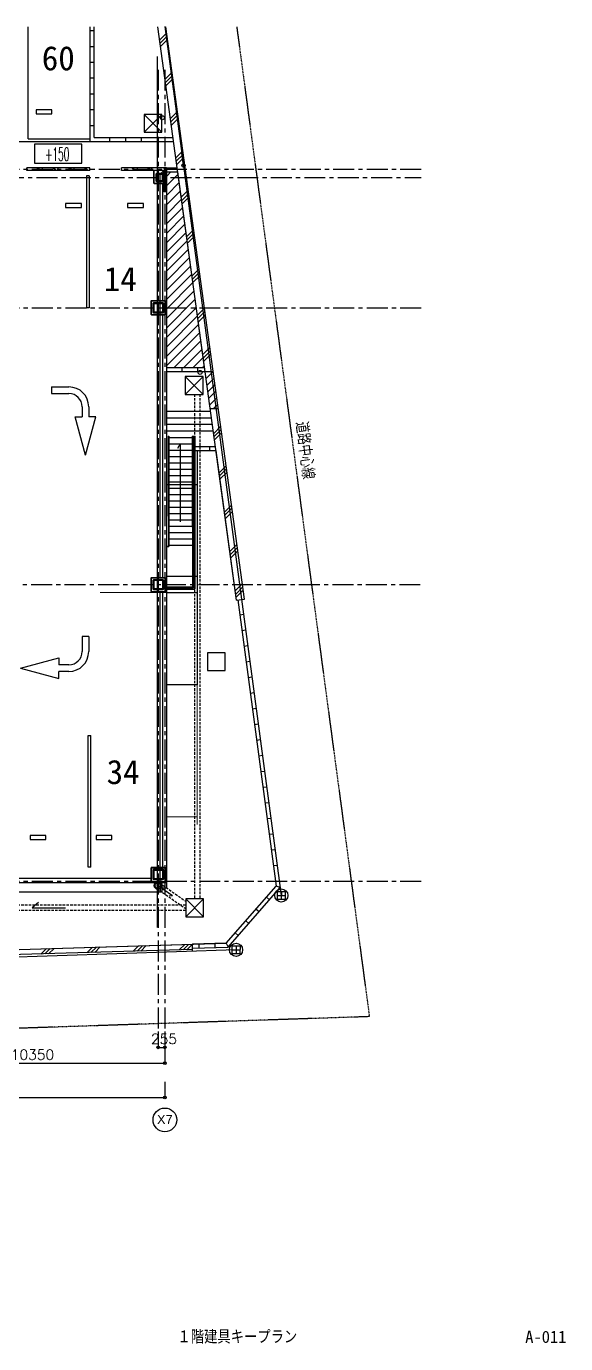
# Model space of a CAD drawing. Extents: x -5463 to 81197, y 1815 to 51771.
# Drawn here: x 60740 to 81197, y 1815 to 51771 of the extents above; entities that cross this region are included whole.
import ezdxf
from ezdxf.enums import TextEntityAlignment as Align

# ---------------------------------------------------------------- set-up
doc = ezdxf.new("R2010")
doc.units = 0
doc.header["$LTSCALE"] = 12.7
doc.header["$MEASUREMENT"] = 0
doc.linetypes.add('CENTER', pattern=[2, 1.25, -0.25, 0.25, -0.25])
doc.linetypes.add('HIDDEN', pattern=[0.375, 0.25, -0.125])
doc.layers.get('DEFPOINTS').update_dxf_attribs({"color": 1, "linetype": 'CONTINUOUS'})
for name, color, linetype in [('0-0', 7, 'CONTINUOUS'), ('0-1', 7, 'CONTINUOUS'), ('92 設備記述', 3, 'CONTINUOUS'), ('__-1', 7, 'CONTINUOUS'), ('A_タイトル枠', 7, 'CONTINUOUS'), ('A_建築（下図）', 8, 'CONTINUOUS'), ('A_機械基礎（既存）', 7, 'HIDDEN'), ('A_緑地', 3, 'CONTINUOUS'), ('A_通り芯', 8, 'CENTER'), ('A_通芯', 8, 'CONTINUOUS'), ('枠内記述', 3, 'CONTINUOUS')]:
    doc.layers.add(name, color=color, linetype=linetype)
doc.layers.add('改修範囲', color=1, linetype='CONTINUOUS', lineweight=9, true_color=0xff0000)
doc.styles.add('ARIAL', font='arial.ttf', dxfattribs={"bigfont": 'Arial'})
doc.styles.get("Standard").update_dxf_attribs({"font": 'txt', "bigfont": 'BIGFONT.SHX'})
doc.styles.add('Standard-A', font='romans.shx', dxfattribs={"bigfont": 'extfont2.shx'})
doc.styles.add('ゴシック', font='MS Gothic.ttf', dxfattribs={"height": 4})

# ---------------------------------------------------------------- blocks, each defined once
blk = doc.blocks.new('___-40')
at = {"layer": '__-1', "color": 0, "linetype": 'Continuous'}
for p, q in [((-5298.49, 4362.87), (-5298.49, 4359.87)), ((-5246.74, 4362.87), (-5246.74, 4359.87)), ((-5298.49, 4359.87), (-5246.74, 4359.87))]:
    blk.add_line(p, q, dxfattribs=at)
for centre in [(-5298.49, 4359.87), (-5246.74, 4359.87)]:
    blk.add_circle(centre, 0.25, dxfattribs=at)
at = {"layer": '__-1', "color": 0}
blk.add_text('10350', height=1.923, dxfattribs=at).set_placement((-5275.96, 4362.44), align=Align.TOP_LEFT)
blk = doc.blocks.new('___-41')
at = {"layer": '__-1', "color": 0, "linetype": 'Continuous'}
for p, q in [((-5487.74, 4356.37), (-5487.74, 4353.37)), ((-5246.74, 4356.37), (-5246.74, 4353.37)), ((-5487.74, 4353.37), (-5246.74, 4353.37))]:
    blk.add_line(p, q, dxfattribs=at)
for centre in [(-5487.74, 4353.37), (-5246.74, 4353.37)]:
    blk.add_circle(centre, 0.25, dxfattribs=at)
at = {"layer": '__-1', "color": 0}
blk.add_text('48200', height=1.923, dxfattribs=at).set_placement((-5370.59, 4355.94), align=Align.TOP_LEFT)
blk = doc.blocks.new('___-47')
at = {"layer": '__-1', "color": 0, "linetype": 'Continuous'}
for p, q in [((-5248.01, 4365.87), (-5248.01, 4362.87)), ((-5246.74, 4365.87), (-5246.74, 4362.87)), ((-5248.01, 4362.87), (-5246.74, 4362.87))]:
    blk.add_line(p, q, dxfattribs=at)
for centre in [(-5248.01, 4362.87), (-5246.74, 4362.87)]:
    blk.add_circle(centre, 0.25, dxfattribs=at)
at = {"layer": '__-1', "color": 0}
blk.add_text('255', height=1.923, dxfattribs=at).set_placement((-5249.38, 4365.44), align=Align.TOP_LEFT)

msp = doc.modelspace()

# ---------------------------------------------------------------- hatches: boundary and pattern name
at = {"layer": 'A_緑地', "lineweight": 5}
h = msp.add_hatch(dxfattribs=at)
h.set_pattern_fill('ANSI31', color=8, scale=80)
h.set_pattern_definition([(45, (-37221.44, -9063.25), (-179.6051, 179.6051), [])])
h.paths.add_polyline_path([(66485.5, 46249.9), (66064.9, 46249.9), (66064.9, 38829.9), (67504.4, 38829.9)])

# ---------------------------------------------------------------- linework, layer by layer
at = {"layer": '0-0', "color": 8, "linetype": 'Continuous'}
for p, q in [((65797.8, 51258.2), (66064.1, 51524.5)), ((65814.9, 51133.8), (66081.2, 51400.1)), ((65832, 51009.5), (66098.2, 51275.8)), ((66002.7, 49766), (66269, 50032.3)), ((66019.8, 49641.7), (66286.1, 49908)), ((66036.9, 49517.3), (66303.1, 49783.6)), ((66207.6, 48273.9), (66473.9, 48540.1)), ((66224.7, 48149.5), (66491, 48415.8)), ((66241.8, 48025.2), (66508, 48291.4)), ((66412.5, 46781.7), (66678.8, 47048)), ((66429.6, 46657.4), (66695.9, 46923.6)), ((66446.7, 46533), (66712.9, 46799.3)), ((66617.4, 45289.6), (66883.7, 45555.8)), ((66634.5, 45165.2), (66900.8, 45431.5)), ((66651.6, 45040.9), (66917.8, 45307.1)), ((66822.3, 43797.4), (67088.6, 44063.7)), ((66839.4, 43673.1), (67105.7, 43939.3)), ((66856.5, 43548.7), (67122.7, 43815)), ((67027.2, 42305.2), (67293.5, 42571.5)), ((67044.3, 42180.9), (67310.5, 42447.2)), ((67061.4, 42056.5), (67327.6, 42322.8)), ((67232.1, 40813.1), (67498.4, 41079.3)), ((67249.2, 40688.7), (67515.4, 40955)), ((67266.3, 40564.4), (67532.5, 40830.7)), ((67437, 39320.9), (67703.3, 39587.2)), ((67454.1, 39196.6), (67720.3, 39462.8)), ((67471.2, 39072.2), (67737.4, 39338.5)), ((67527.4, 38662.4), (67545, 38679.9)), ((67561.6, 38413.7), (67827.9, 38679.9)), ((67595.7, 38165), (67862, 38431.3)), ((67629.9, 37916.3), (67896.2, 38182.6)), ((67664, 37667.6), (67930.3, 37933.9)), ((67698.2, 37418.9), (67964.4, 37685.2)), ((67842.1, 37279.9), (67998.6, 37436.5)), ((67846.8, 36336.6), (68113.1, 36602.9)), ((67863.9, 36212.3), (68130.1, 36478.5)), ((67880.9, 36087.9), (68147.2, 36354.2)), ((68051.7, 34844.4), (68318, 35110.7)), ((68068.8, 34720.1), (68335, 34986.4)), ((68085.8, 34595.8), (68352.1, 34862)), ((68256.6, 33352.3), (68522.9, 33618.6)), ((68273.7, 33227.9), (68539.9, 33494.2)), ((68290.7, 33103.6), (68557, 33369.9)), ((68461.5, 31860.1), (68727.8, 32126.4)), ((68478.6, 31735.8), (68744.8, 32002.1)), ((68495.6, 31611.4), (68761.9, 31877.7)), ((68666.4, 30368), (68932.7, 30634.2)), ((68683.5, 30243.6), (68949.7, 30509.9)), ((68700.5, 30119.3), (68966.8, 30385.5)), ((61295.1, 16591.4), (61501.3, 16797.6)), ((61440.9, 16595.7), (61647.1, 16801.9)), ((61586.6, 16600), (61792.8, 16806.2)), ((63044.1, 16643.2), (63250.3, 16849.4)), ((63189.8, 16647.6), (63396, 16853.8)), ((63335.5, 16651.9), (63541.8, 16858.1)), ((64793, 16695.1), (64999.2, 16901.3)), ((64938.7, 16699.4), (65144.9, 16905.6)), ((65084.5, 16703.7), (65290.7, 16910)), ((66541.9, 16747), (66748.1, 16953.2)), ((66687.7, 16751.3), (66893.9, 16957.5)), ((66833.4, 16755.6), (67039.6, 16961.8))]:
    msp.add_line(p, q, dxfattribs=at)
at = {"layer": '0-1', "color": 8, "linetype": 'Continuous'}
for p, q in [((60811.5, 47499.9), (60811.5, 51749.6)), ((63161.5, 47399.9), (63161.5, 51749.6)), ((63311.5, 51599.9), (63161.5, 51599.9)), ((63311.5, 47549.9), (63311.5, 51749.6)), ((68714.7, 30015.5), (65730.3, 51749.6)), ((69012.8, 30050), (66033.1, 51749.6)), ((63311.5, 50999.9), (63161.5, 50999.9)), ((63311.5, 50399.9), (63161.5, 50399.9)), ((63311.5, 49799.9), (63161.5, 49799.9)), ((63311.5, 49199.9), (63161.5, 49199.9)), ((63311.5, 48599.9), (63161.5, 48599.9)), ((63311.5, 47999.9), (63161.5, 47999.9)), ((65210.2, 48433), (65210.2, 47758)), ((65210.2, 48433), (65885.2, 47758)), ((65210.2, 47758), (65885.2, 48433)), ((65885.2, 48433), (65210.2, 48433)), ((65885.2, 47758), (65885.2, 48433)), ((60811.5, 47499.9), (63161.5, 47499.9)), ((63311.5, 47549.9), (66307, 47549.9)), ((63911.5, 47399.9), (63911.5, 47549.9)), ((64511.5, 47399.9), (64511.5, 47549.9)), ((65111.5, 47399.9), (65111.5, 47549.9)), ((65210.2, 47758), (65885.2, 47758)), ((65711.5, 47399.9), (65711.5, 47549.9)), ((29561.5, 47399.9), (63161.5, 47399.9)), ((61051, 47304.5), (61051, 46584.5)), ((62851, 47304.5), (61051, 47304.5)), ((62851, 46584.5), (62851, 47304.5)), ((63161.5, 47399.9), (66327.6, 47399.9)), ((66703.3, 46488), (66639.3, 46966)), ((61051, 46584.5), (62851, 46584.5)), ((65814.9, 46169.9), (66064.9, 46419.9)), ((65814.9, 30874.9), (65814.9, 46169.9)), ((66064.9, 19089.9), (66064.9, 46419.9)), ((66064.9, 46399.9), (66464.9, 46399.9)), ((66064.9, 46249.9), (66485.5, 46249.9)), ((66044.9, 38829.9), (67504.4, 38829.9)), ((66044.9, 38679.9), (67827.8, 38679.9)), ((66644.9, 38679.9), (66644.9, 38829.9)), ((66768.7, 38490.2), (66768.7, 37815.2)), ((66768.7, 38490.2), (67443.7, 37815.2)), ((66768.7, 37815.2), (67443.7, 38490.2)), ((67443.7, 38490.2), (66768.7, 38490.2)), ((67244.9, 38679.9), (67244.9, 38829.9)), ((67443.7, 37815.2), (67443.7, 38490.2)), ((66768.7, 37815.2), (67443.7, 37815.2)), ((66064.9, 37179.9), (67731, 37179.9)), ((67717.2, 37279.9), (68020.1, 37279.9)), ((66064.9, 36929.9), (67765.3, 36929.9)), ((66064.9, 36679.9), (67799.6, 36679.9)), ((66064.9, 36429.9), (67833.9, 36429.9)), ((66132.9, 36229.9), (66132.9, 32061.9)), ((66132.9, 36229.9), (66144.9, 36229.9)), ((66144.9, 36229.9), (66144.9, 32049.9)), ((66144.9, 36179.9), (67044.9, 36179.9)), ((67044.9, 36229.9), (67044.9, 30511.9)), ((67044.9, 36229.9), (67056.9, 36229.9)), ((67056.9, 36229.9), (67056.9, 30499.9)), ((67076.9, 36229.9), (67076.9, 30479.9)), ((67076.9, 36229.9), (67126.9, 36229.9)), ((67126.9, 36229.9), (67126.9, 30429.9)), ((66144.9, 35939.9), (67044.9, 35939.9)), ((66144.9, 35699.9), (67044.9, 35699.9)), ((67122.8, 35836.5), (67915.4, 35836.5)), ((67122.8, 35686.5), (67936, 35686.5)), ((67214.2, 35686.5), (67214.2, 26796.9)), ((67698.7, 35686.5), (67698.7, 35836.5)), ((66144.9, 35459.9), (67044.9, 35459.9)), ((66144.9, 35219.9), (67044.9, 35219.9)), ((66144.9, 34979.9), (67044.9, 34979.9)), ((66144.9, 34739.9), (67044.9, 34739.9)), ((66144.9, 34499.9), (67044.9, 34499.9)), ((66144.9, 34259.9), (67044.9, 34259.9)), ((66144.9, 34019.9), (67044.9, 34019.9)), ((66144.9, 33779.9), (67044.9, 33779.9)), ((66144.9, 33539.9), (67044.9, 33539.9)), ((66144.9, 33299.9), (67044.9, 33299.9)), ((66144.9, 33059.9), (67044.9, 33059.9)), ((66144.9, 32819.9), (67044.9, 32819.9)), ((66144.9, 32579.9), (67044.9, 32579.9)), ((66064.9, 32061.9), (66132.9, 32061.9)), ((66064.9, 32049.9), (66144.9, 32049.9)), ((66144.9, 32339.9), (67044.9, 32339.9)), ((66144.9, 32099.9), (67044.9, 32099.9)), ((66064.9, 30511.9), (67044.9, 30511.9)), ((66064.9, 30499.9), (67056.9, 30499.9)), ((66064.9, 30479.9), (67076.9, 30479.9)), ((65814.9, 19089.9), (65814.9, 30324.9)), ((66064.9, 30429.9), (67126.9, 30429.9)), ((68714.7, 30015.5), (69012.8, 30050)), ((68758.9, 30020.6), (70214.6, 19160.8)), ((68984.8, 29465.3), (68836.2, 29445.4)), ((69064.5, 28870.6), (68915.9, 28850.7)), ((68284.4, 28017.5), (67609.4, 28017.5)), ((67609.4, 28017.5), (67609.4, 27342.5)), ((68284.4, 27342.5), (68284.4, 28017.5)), ((69144.3, 28275.9), (68995.6, 28256)), ((69223.8, 27681.2), (69075.1, 27661.3)), ((67609.4, 27342.5), (68284.4, 27342.5)), ((69303.5, 27086.6), (69154.8, 27066.6)), ((67214.2, 26796.9), (66064.9, 26796.9)), ((69383.2, 26491.9), (69234.6, 26471.9)), ((69462.9, 25897.2), (69314.3, 25877.3)), ((69542.7, 25302.5), (69394, 25282.6)), ((69622.4, 24707.8), (69473.7, 24687.9)), ((69702.1, 24113.2), (69553.4, 24093.2)), ((69781.8, 23518.5), (69633.1, 23498.5)), ((69861.5, 22923.8), (69712.8, 22903.9)), ((69941.2, 22329.1), (69792.6, 22309.2)), ((70020.9, 21734.4), (69872.3, 21714.5)), ((70100.7, 21139.7), (69952, 21119.8)), ((70180.4, 20545.1), (70031.7, 20525.1)), ((70260.1, 19950.4), (70111.4, 19930.5)), ((66064.9, 19089.9), (65814.9, 19089.9)), ((65874.9, 19089.9), (65874.9, 18939.9)), ((68325.2, 17004.6), (70214.6, 19160.8)), ((68395.2, 16856.9), (70372.3, 19113.2)), ((70339.8, 19355.7), (70191.1, 19335.8)), ((70372.3, 19113.2), (70214.6, 19160.8)), ((61203.4, 18550.3), (60956.4, 18341.1)), ((66785.3, 18678.6), (66785.3, 18003.6)), ((66785.3, 18678.6), (67460.3, 18003.6)), ((66785.3, 18003.6), (67460.3, 18678.6)), ((67460.3, 18678.6), (66785.3, 18678.6)), ((67460.3, 18003.6), (67460.3, 18678.6)), ((69852.8, 18748), (69968.1, 18652)), ((70262, 18664), (70262.9, 18964)), ((70262, 18664), (70262.9, 18964)), ((70562, 18663.1), (70262, 18664)), ((70562, 18663.1), (70262, 18664)), ((70262.4, 18814), (70562.4, 18813.1)), ((70262.4, 18814), (70562.4, 18813.1)), ((70262.9, 18964), (70562.9, 18963.1)), ((70262.9, 18964), (70562.9, 18963.1)), ((70412.9, 18963.6), (70412, 18663.6)), ((70412.9, 18963.6), (70412, 18663.6)), ((70562.9, 18963.1), (70562, 18663.1)), ((70562.9, 18963.1), (70562, 18663.1)), ((60956.4, 18341.1), (62229.4, 18341.1)), ((66785.3, 18003.6), (67460.3, 18003.6)), ((69457.3, 18296.5), (69571.9, 18201.1)), ((69061.7, 17845.1), (69177, 17749.1)), ((68325.2, 17004.6), (67039.6, 16961.8)), ((67884.2, 16989.9), (67889.2, 16840)), ((68325.2, 17004.6), (68395.2, 16856.9)), ((68666.2, 17393.7), (68781.5, 17297.7)), ((28995.3, 15833.5), (67039.6, 16961.8)), ((67045.5, 16761.9), (29001.2, 15633.6)), ((67045.5, 16761.9), (67039.6, 16961.8)), ((67047.5, 16695.1), (67039.6, 16961.8)), ((67044, 16811.9), (68395.2, 16856.9)), ((67284.5, 16970), (67289.5, 16820)), ((68544.2, 16600.3), (68545, 16900.3)), ((68544.2, 16600.3), (68545, 16900.3)), ((68844.2, 16599.5), (68544.2, 16600.3)), ((68844.2, 16599.5), (68544.2, 16600.3)), ((68544.6, 16750.3), (68844.6, 16749.5)), ((68544.6, 16750.3), (68844.6, 16749.5)), ((68545, 16900.3), (68845, 16899.5)), ((68545, 16900.3), (68845, 16899.5)), ((68695, 16899.9), (68694.2, 16599.9)), ((68695, 16899.9), (68694.2, 16599.9)), ((68845, 16899.5), (68844.2, 16599.5)), ((68845, 16899.5), (68844.2, 16599.5))]:
    msp.add_line(p, q, dxfattribs=at)
at = {"layer": '0-1', "color": 8}
for p, q in [((65994.9, 51771.2), (70412.5, 18813.6)), ((65814.9, 19219.9), (65814.9, 18989.9)), ((65915.6, 19068.9), (66282.6, 18812)), ((66160.6, 18803.4), (66282.6, 18812)), ((68694.6, 16749.9), (32432.5, 15541.9))]:
    msp.add_line(p, q, dxfattribs=at)
at = {"layer": '0-1', "color": 8, "linetype": 'HIDDEN', "ltscale": 30}
for p, q in [((67122.8, 37815.2), (67122.8, 18678.6)), ((67322.8, 37815.2), (67322.8, 18678.6)), ((65673.9, 19090.7), (66785.3, 18312.5)), ((65805.8, 19279.1), (66785.3, 18593.3)), ((66785.3, 18441.1), (56029.6, 18441.1)), ((66785.3, 18241.1), (56029.6, 18241.1))]:
    msp.add_line(p, q, dxfattribs=at)
at = {"layer": '0-1', "color": 8, "linetype": 'Continuous'}
msp.add_lwpolyline([(61111.5, 48449.9), (61711.5, 48449.9), (61711.5, 48599.9), (61111.5, 48599.9), (61111.5, 48449.9), (61111.5, 48449.9)], close=True, dxfattribs=at)
for centre, radius in [((65900.9, 48305.1), 75), ((66703, 46488.1), 62.4), ((67330.5, 38644.5), 75), ((67330.5, 38644.5), 75), ((65739.9, 19184.9), 145), ((65739.9, 19184.9), 115), ((70412.4, 18813.6), 250), ((70412.5, 18813.6), 250), ((68694.6, 16749.9), 250), ((68694.6, 16749.9), 250)]:
    msp.add_circle(centre, radius, dxfattribs=at)
at = {"layer": '0-1', "color": 8}
for centre in [(70412.4, 18813.6), (68694.6, 16749.9)]:
    msp.add_circle(centre, 250, dxfattribs=at)
at = {"layer": '92 設備記述', "color": 8}
for p, q in [((61689.1, 38096.3), (62356.6, 38096.3)), ((61689.1, 38096.3), (61689.1, 37846.3)), ((61689.1, 37846.3), (62356.6, 37846.3)), ((62856.6, 37346.3), (62856.6, 36960.9)), ((63106.6, 37346.3), (63106.6, 36960.9)), ((62981.6, 35509.1), (62592.6, 36960.9)), ((62592.6, 36960.9), (62856.6, 36960.9)), ((62981.6, 35509.1), (63370.7, 36960.9)), ((63370.7, 36960.9), (63106.6, 36960.9)), ((62856.6, 28633), (62856.6, 28058.4)), ((63106.6, 28633), (62856.6, 28633)), ((63106.6, 28633), (63106.6, 28058.4)), ((60519.4, 27433.4), (61971.3, 27822.4)), ((61971.3, 27822.4), (61971.3, 27558.4)), ((62356.6, 27558.4), (61971.3, 27558.4)), ((60519.4, 27433.4), (61971.3, 27044.4)), ((62356.6, 27308.4), (61971.3, 27308.4)), ((61971.3, 27044.4), (61971.3, 27308.4))]:
    msp.add_line(p, q, dxfattribs=at)
for centre, radius, start, end in [((62356.6, 37346.3), 750, 0, 90), ((62356.6, 37346.3), 500, 0, 90), ((62356.6, 28058.4), 500, 270, 0), ((62356.6, 28058.4), 750, 270, 0)]:
    msp.add_arc(centre, radius, start, end, dxfattribs=at)
at = {"layer": '__-1', "color": 8}
msp.add_circle((65994.9, 10299.9), 450, dxfattribs=at)
at = {"layer": 'A_建築（下図）', "color": 8, "linetype": 'Continuous'}
for p, q in [((63152.9, 46399.9), (60752.9, 46399.9)), ((60752.9, 46299.9), (60752.9, 46399.9)), ((63152.9, 46299.9), (60752.9, 46299.9)), ((61140.3, 46399.9), (61240.3, 46299.9)), ((61184.6, 46399.9), (61284.6, 46299.9)), ((61352.9, 46299.9), (61352.9, 46399.9)), ((61740.3, 46399.9), (61840.3, 46299.9)), ((61784.6, 46399.9), (61884.6, 46299.9)), ((61952.9, 46299.9), (61952.9, 46399.9)), ((62340.3, 46399.9), (62440.3, 46299.9)), ((62384.6, 46399.9), (62484.6, 46299.9)), ((62552.9, 46299.9), (62552.9, 46399.9)), ((62940.3, 46399.9), (63040.3, 46299.9)), ((62984.6, 46399.9), (63084.6, 46299.9)), ((63127.9, 46099.9), (63027.9, 46099.9)), ((63027.9, 46099.9), (63027.9, 41099.9)), ((63127.9, 46099.9), (63127.9, 41099.9)), ((63152.9, 46299.9), (63152.9, 46399.9)), ((66052.9, 46399.9), (64352.9, 46399.9)), ((64352.9, 46299.9), (64352.9, 46399.9)), ((66052.9, 46299.9), (64352.9, 46299.9)), ((64740.3, 46399.9), (64840.3, 46299.9)), ((64784.6, 46399.9), (64884.6, 46299.9)), ((64952.9, 46299.9), (64952.9, 46399.9)), ((65340.3, 46399.9), (65440.3, 46299.9)), ((65384.6, 46399.9), (65484.6, 46299.9)), ((65502.9, 46299.9), (65502.9, 46399.9)), ((65572.9, 45824.9), (65572.9, 46299.9)), ((65582.9, 45819.9), (65582.9, 46299.9)), ((65588.9, 45825.9), (65588.9, 46299.9)), ((65940.3, 46399.9), (66052.9, 46287.3)), ((65952.9, 45499.9), (65952.9, 46299.9)), ((65984.6, 46399.9), (66052.9, 46331.7)), ((66052.9, 45499.9), (66052.9, 46399.9)), ((65572.9, 45824.9), (65587.9, 45809.9)), ((65582.9, 45825.9), (65952.9, 45825.9)), ((65582.9, 45819.9), (65952.9, 45819.9)), ((65587.9, 45809.9), (65952.9, 45809.9)), ((65902.9, 45809.9), (65902.9, 41374.9)), ((66052.9, 45899.9), (65952.9, 45899.9)), ((65952.9, 45831.7), (66052.9, 45731.7)), ((65952.9, 45787.3), (66052.9, 45687.3)), ((66052.9, 45499.9), (65952.9, 45499.9)), ((66052.9, 45499.9), (66052.9, 19299.9)), ((63127.9, 41099.9), (63027.9, 41099.9)), ((65487.9, 41374.9), (65472.9, 41359.9)), ((65472.9, 40839.9), (65472.9, 41359.9)), ((65482.9, 41364.9), (66012.9, 41364.9)), ((65482.9, 40834.9), (65482.9, 41364.9)), ((65482.9, 41358.9), (66006.9, 41358.9)), ((65487.9, 41374.9), (66007.9, 41374.9)), ((65488.9, 40840.9), (65488.9, 41358.9)), ((66006.9, 40840.9), (66006.9, 41358.9)), ((66007.9, 41374.9), (66022.9, 41359.9)), ((66012.9, 40834.9), (66012.9, 41364.9)), ((66022.9, 40839.9), (66022.9, 41359.9)), ((65472.9, 40839.9), (65487.9, 40824.9)), ((65482.9, 40840.9), (66006.9, 40840.9)), ((65482.9, 40834.9), (66012.9, 40834.9)), ((65487.9, 40824.9), (66007.9, 40824.9)), ((65902.9, 40824.9), (65902.9, 30874.9)), ((66022.9, 40839.9), (66007.9, 40824.9)), ((66115.9, 36229.9), (66127.9, 36229.9)), ((66115.9, 36229.9), (66115.9, 33190.1)), ((66127.9, 36229.9), (66127.9, 33184.8)), ((66127.9, 36179.9), (67027.9, 36179.9)), ((67027.9, 36229.9), (67039.9, 36229.9)), ((67027.9, 36229.9), (67027.9, 32784.1)), ((67039.9, 36229.9), (67039.9, 32778.8)), ((67059.9, 36229.9), (67109.9, 36229.9)), ((67059.9, 36229.9), (67059.9, 32769.9)), ((67109.9, 36229.9), (67109.9, 32747.6)), ((66127.9, 35939.9), (67027.9, 35939.9)), ((66127.9, 35699.9), (67027.9, 35699.9)), ((66577.9, 35939.9), (66474.8, 35761.9)), ((66577.9, 35939.9), (66577.9, 32984.4)), ((66127.9, 35459.9), (67027.9, 35459.9)), ((66127.9, 35219.9), (67027.9, 35219.9)), ((66127.9, 34979.9), (67027.9, 34979.9)), ((66127.9, 34739.9), (67027.9, 34739.9)), ((66127.9, 34499.9), (67027.9, 34499.9)), ((66127.9, 34259.9), (67027.9, 34259.9)), ((66127.9, 34019.9), (67027.9, 34019.9)), ((66127.9, 33779.9), (67027.9, 33779.9)), ((66127.9, 33539.9), (67027.9, 33539.9)), ((66127.9, 33299.9), (67027.9, 33299.9)), ((66408.3, 33059.9), (67027.9, 33059.9)), ((65487.9, 30874.9), (65472.9, 30859.9)), ((65472.9, 30339.9), (65472.9, 30859.9)), ((65482.9, 30864.9), (66012.9, 30864.9)), ((65482.9, 30334.9), (65482.9, 30864.9)), ((65482.9, 30858.9), (66006.9, 30858.9)), ((65487.9, 30874.9), (66007.9, 30874.9)), ((65488.9, 30340.9), (65488.9, 30858.9)), ((66006.9, 30340.9), (66006.9, 30858.9)), ((66007.9, 30874.9), (66022.9, 30859.9)), ((66012.9, 30334.9), (66012.9, 30864.9)), ((66022.9, 30339.9), (66022.9, 30859.9)), ((65472.9, 30339.9), (65487.9, 30324.9)), ((65482.9, 30340.9), (66006.9, 30340.9)), ((65482.9, 30334.9), (66012.9, 30334.9)), ((65487.9, 30324.9), (66007.9, 30324.9)), ((65902.9, 30324.9), (65902.9, 19879.9)), ((66022.9, 30339.9), (66007.9, 30324.9)), ((63082.9, 19879.9), (63082.9, 24879.9)), ((63082.9, 24879.9), (63182.9, 24879.9)), ((63182.9, 19879.9), (63182.9, 24879.9)), ((63182.9, 19879.9), (63082.9, 19879.9)), ((65487.9, 19879.9), (65472.9, 19864.9)), ((65472.9, 19344.9), (65472.9, 19864.9)), ((65482.9, 19869.9), (66012.9, 19869.9)), ((65482.9, 19339.9), (65482.9, 19869.9)), ((65482.9, 19863.9), (66006.9, 19863.9)), ((65487.9, 19879.9), (66007.9, 19879.9)), ((65488.9, 19345.9), (65488.9, 19863.9)), ((66006.9, 19345.9), (66006.9, 19863.9)), ((66007.9, 19879.9), (66022.9, 19864.9)), ((66012.9, 19339.9), (66012.9, 19869.9)), ((66022.9, 19344.9), (66022.9, 19864.9)), ((22982.9, 19299.9), (66052.9, 19299.9)), ((65487.9, 19449.9), (55927.9, 19449.9)), ((65472.9, 19344.9), (65487.9, 19329.9)), ((65482.9, 19345.9), (66006.9, 19345.9)), ((65482.9, 19339.9), (66012.9, 19339.9)), ((65487.9, 19329.9), (66007.9, 19329.9)), ((66022.9, 19344.9), (66007.9, 19329.9))]:
    msp.add_line(p, q, dxfattribs=at)
at = {"layer": 'A_建築（下図）', "color": 8}
for points in [[(65672.9, 45884.9), (65922.9, 45884.9), (65947.9, 45909.9), (65947.9, 46159.9), (65922.9, 46184.9), (65672.9, 46184.9), (65647.9, 46159.9), (65647.9, 45909.9), (65672.9, 45884.9)], [(65577.9, 41299.9), (65917.9, 41299.9), (65947.9, 41269.9), (65947.9, 40929.9), (65917.9, 40899.9), (65577.9, 40899.9), (65547.9, 40929.9), (65547.9, 41269.9), (65577.9, 41299.9)], [(65577.9, 30799.9), (65917.9, 30799.9), (65947.9, 30769.9), (65947.9, 30429.9), (65917.9, 30399.9), (65577.9, 30399.9), (65547.9, 30429.9), (65547.9, 30769.9), (65577.9, 30799.9)], [(65577.9, 19804.9), (65917.9, 19804.9), (65947.9, 19774.9), (65947.9, 19434.9), (65917.9, 19404.9), (65577.9, 19404.9), (65547.9, 19434.9), (65547.9, 19774.9), (65577.9, 19804.9)]]:
    msp.add_lwpolyline(points, close=True, dxfattribs=at)
at = {"layer": 'A_建築（下図）', "color": 8, "linetype": 'Continuous'}
for points in [[(65689.9, 45909.9), (65905.9, 45909.9), (65922.9, 45926.9), (65922.9, 46142.9), (65905.9, 46159.9), (65689.9, 46159.9), (65672.9, 46142.9), (65672.9, 45926.9), (65689.9, 45909.9)], [(65689.9, 45921.9), (65905.9, 45921.9), (65910.9, 45926.9), (65910.9, 46142.9), (65905.9, 46147.9), (65689.9, 46147.9), (65684.9, 46142.9), (65684.9, 45926.9), (65689.9, 45921.9)], [(62827.9, 45049.9), (62227.9, 45049.9), (62227.9, 44899.9), (62827.9, 44899.9), (62827.9, 45049.9)], [(65182.9, 45049.9), (64582.9, 45049.9), (64582.9, 44899.9), (65182.9, 44899.9), (65182.9, 45049.9)], [(65905.9, 40924.9), (65589.9, 40924.9), (65572.9, 40941.9), (65572.9, 41257.9), (65589.9, 41274.9), (65905.9, 41274.9), (65922.9, 41257.9), (65922.9, 40941.9), (65905.9, 40924.9)], [(65905.9, 40936.9), (65589.9, 40936.9), (65584.9, 40941.9), (65584.9, 41257.9), (65589.9, 41262.9), (65905.9, 41262.9), (65910.9, 41257.9), (65910.9, 40941.9), (65905.9, 40936.9)], [(65905.9, 30424.9), (65589.9, 30424.9), (65572.9, 30441.9), (65572.9, 30757.9), (65589.9, 30774.9), (65905.9, 30774.9), (65922.9, 30757.9), (65922.9, 30441.9), (65905.9, 30424.9)], [(65905.9, 30436.9), (65589.9, 30436.9), (65584.9, 30441.9), (65584.9, 30757.9), (65589.9, 30762.9), (65905.9, 30762.9), (65910.9, 30757.9), (65910.9, 30441.9), (65905.9, 30436.9)], [(60882.9, 20929.9), (61482.9, 20929.9), (61482.9, 21079.9), (60882.9, 21079.9), (60882.9, 20929.9)], [(63382.9, 20929.9), (63982.9, 20929.9), (63982.9, 21079.9), (63382.9, 21079.9), (63382.9, 20929.9)], [(65905.9, 19429.9), (65589.9, 19429.9), (65572.9, 19446.9), (65572.9, 19762.9), (65589.9, 19779.9), (65905.9, 19779.9), (65922.9, 19762.9), (65922.9, 19446.9), (65905.9, 19429.9)], [(65905.9, 19441.9), (65589.9, 19441.9), (65584.9, 19446.9), (65584.9, 19762.9), (65589.9, 19767.9), (65905.9, 19767.9), (65910.9, 19762.9), (65910.9, 19446.9), (65905.9, 19441.9)]]:
    msp.add_lwpolyline(points, close=True, dxfattribs=at)
msp.add_circle((65770.9, 19207.5), 62.5, dxfattribs=at)
at = {"layer": 'A_機械基礎（既存）', "color": 8, "ltscale": 5}
for points in [[(66072.7, 34402.9), (67222.2, 34402.9), (67222.2, 30902.9), (66072.7, 30902.9)], [(66072.7, 30296.9), (67221.7, 30296.9), (67221.7, 26796.9), (66072.7, 26796.9)]]:
    msp.add_lwpolyline(points, close=True, dxfattribs=at)
at = {"layer": 'A_緑地', "color": 8}
for p, q in [((66064.9, 38829.9), (66064.9, 46249.9)), ((66064.9, 46249.9), (66485.5, 46249.9)), ((67504.4, 38829.9), (66485.5, 46249.9)), ((66064.9, 38829.9), (67504.4, 38829.9)), ((67214.2, 35686.5), (67936, 35686.5)), ((67214.2, 35686.5), (67214.2, 26796.9)), ((68714.7, 30015.5), (67936, 35686.5)), ((68714.7, 30015.5), (68758.9, 30020.6)), ((68758.9, 30020.6), (70214.6, 19160.8)), ((66064.9, 19089.9), (66064.9, 26796.9)), ((67214.2, 26796.9), (66064.9, 26796.9)), ((65874.9, 19089.9), (65874.9, 18939.9)), ((66064.9, 19089.9), (65874.9, 19089.9)), ((68321, 16999.8), (70214.6, 19160.8)), ((65874.9, 18939.9), (44637.9, 18939.9)), ((40394.9, 16171.6), (68321, 16999.8))]:
    msp.add_line(p, q, dxfattribs=at)
at = {"layer": 'A_通り芯', "color": 8, "ltscale": 50}
for p, q in [((65739.9, 50125.8), (65739.9, 13349.9)), ((65994.9, 50125.8), (65994.9, 13349.9)), ((11423, 46349.9), (75710.5, 46349.9)), ((14135.5, 46034.9), (75710.5, 46034.9)), ((11423, 41099.9), (75710.5, 41099.9)), ((11392.2, 30599.9), (75679.7, 30599.9)), ((11423, 19349.9), (75710.5, 19349.9))]:
    msp.add_line(p, q, dxfattribs=at)
at = {"layer": 'A_通芯', "color": 8, "linetype": 'CENTER', "ltscale": 2}
for p, q in [((68721.9, 51749.6), (73752.7, 14217)), ((73752.7, 14217), (32478.1, 12841.9))]:
    msp.add_line(p, q, dxfattribs=at)
at = {"layer": 'A_通芯', "color": 8, "linetype": 'CENTER'}
msp.add_line((65707.9, 50633.2), (65707.9, 17595), dxfattribs=at)
at = {"layer": '改修範囲', "color": 8}
for p, q in [((66647.2, 30296.9), (63544.9, 30296.9)), ((67221.7, 26796.9), (67221.7, 21504.9))]:
    msp.add_line(p, q, dxfattribs=at)
msp.add_lwpolyline([(67221.7, 21796.9), (66072.7, 21796.9), (66072.7, 26796.9), (67221.7, 26796.9)], close=True, dxfattribs=at)

# ---------------------------------------------------------------- block references
at = {"layer": '__-1', "color": 8, "xscale": 200, "yscale": 200, "zscale": 200}
for name in ['___-47', '___-40', '___-41']:
    msp.add_blockref(name, (1115341.9, -859524.2), dxfattribs=at)

# ---------------------------------------------------------------- texts
at = {"layer": '0-1', "color": 8, "width": 0.5}
msp.add_text('+150', height=500, rotation=359.84, dxfattribs=at).set_placement((61452.4, 46675.5))
at = {"layer": '92 設備記述', "color": 8, "style": 'Standard-A', "width": 0.8}
msp.add_text('道路中心線', height=500, rotation=277.08975, dxfattribs=at).set_placement((70933.7, 36753.9))
at = {"layer": '__-1', "color": 8, "style": 'ARIAL'}
msp.add_text('X7', height=350, dxfattribs=at).set_placement((65694.9, 10140.5))
at = {"layer": 'A_タイトル枠', "color": 3, "width": 0.9}
msp.add_text('１階建具キープラン', height=510, dxfattribs=at).set_placement((68744.3, 2071.1), align=Align.MIDDLE_CENTER)
at = {"layer": 'DEFPOINTS', "color": 8, "style": 'ゴシック'}
for s, p in [('60', (61326.6, 50102.7)), ('14', (63679.6, 41730.3)), ('34', (63785.8, 23036))]:
    msp.add_text(s, height=920, dxfattribs=at).set_placement(p)
at = {"layer": '枠内記述', "style": 'ゴシック'}
msp.add_text('A-011', height=460, dxfattribs=at).set_placement((79662.8, 1844))

doc.saveas('drawing.dxf')
